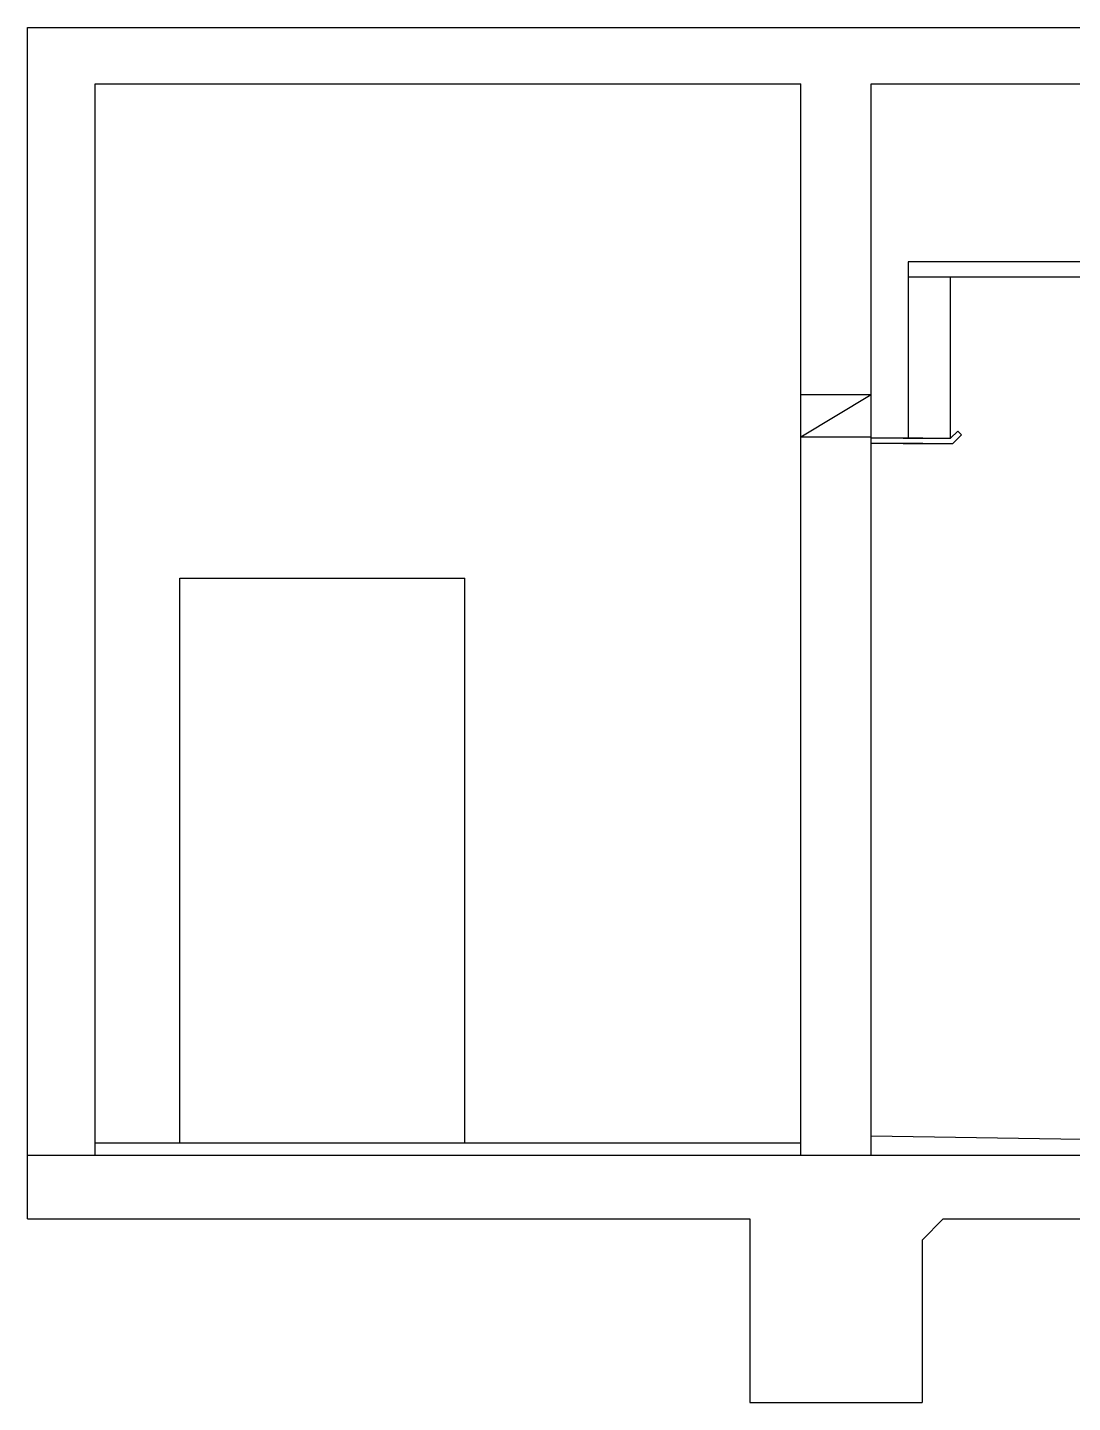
# Model space of a CAD drawing. Header units: millimetres. Extents: x -6354 to 26360, y -281 to 28373.
# Drawn here: x 16650 to 20352, y 23503 to 28373 of the extents above; entities that cross this region are included whole.
import ezdxf

# ---------------------------------------------------------------- set-up
doc = ezdxf.new("R2010")
doc.units = ezdxf.units.MM
doc.layers.add('eguipment', color=250, linetype='Continuous')
doc.layers.add('wall', color=5, linetype='Continuous')

msp = doc.modelspace()

# ---------------------------------------------------------------- linework, layer by layer
at = {"layer": 'eguipment', "color": 18, "true_color": 0x000000}
for p, q in [((19770.6, 27542.5), (19770.6, 26917.5)), ((20469.6, 27542.5), (19770.6, 27542.5)), ((20469.6, 27487.7), (19770.6, 27487.7)), ((19919.6, 26917.5), (19919.6, 27487.7)), ((19389.6, 27072.5), (19639.6, 27072.5)), ((19389.6, 26922.5), (19639.6, 27072.5)), ((19920.5, 26917.5), (19946.3, 26943.3)), ((19946.3, 26943.3), (19959.2, 26930.4)), ((19389.6, 26922.5), (19639.6, 26922.5)), ((19822.3, 26917.5), (19639.6, 26917.5)), ((19822.3, 26899.2), (19639.6, 26899.2)), ((19752.3, 26917.5), (19920.5, 26917.5)), ((19752.3, 26899.2), (19928, 26899.2)), ((19928, 26899.2), (19959.2, 26930.4))]:
    msp.add_line(p, q, dxfattribs=at)
at = {"layer": 'wall'}
for p, q in [((16649.6, 24152.5), (16649.6, 28372.5)), ((16649.6, 28372.5), (25859.6, 28372.5)), ((16889.6, 24377.5), (16889.6, 28172.5)), ((16889.6, 28172.5), (19389.6, 28172.5)), ((19389.6, 24377.5), (19389.6, 28172.5)), ((19639.6, 24377.5), (19639.6, 28172.5)), ((19639.6, 28172.5), (25609.6, 28172.5)), ((19639.6, 24447.5), (20899.6, 24427.5)), ((16889.6, 24422.5), (19389.6, 24422.5)), ((21854.6, 24377.5), (16649.6, 24377.5)), ((16649.6, 24152.5), (19209.6, 24152.5)), ((19209.6, 24152.5), (19209.6, 23502.5)), ((19819.6, 24077.5), (19894.6, 24152.5)), ((19894.6, 24152.5), (21699.6, 24152.5)), ((19819.6, 24077.5), (19819.6, 23502.5)), ((19209.6, 23502.5), (19819.6, 23502.5))]:
    msp.add_line(p, q, dxfattribs=at)
at = {"layer": 'wall', "color": 18, "true_color": 0x000000}
for p, q in [((17189.6, 24422.5), (17189.6, 26422.5)), ((17189.6, 26422.5), (18199.6, 26422.5)), ((18199.6, 24422.5), (18199.6, 26422.5))]:
    msp.add_line(p, q, dxfattribs=at)

doc.saveas('drawing.dxf')
